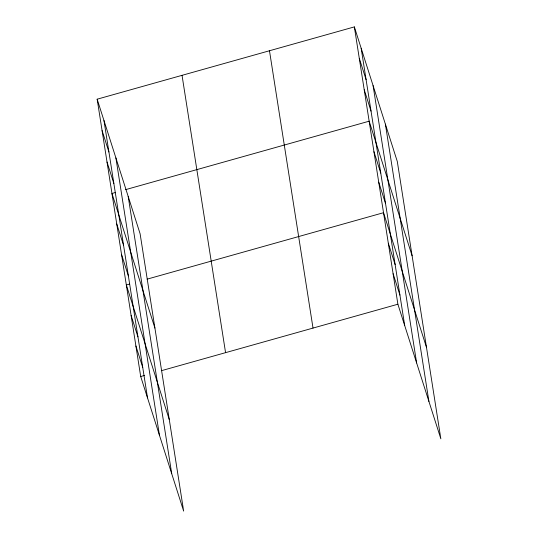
<?xml version="1.0" encoding="UTF-8"?>
<svg xmlns="http://www.w3.org/2000/svg" width="538" height="538" viewBox="0 0 538 538"><rect width="100%" height="100%" fill="white"/><g stroke="black" fill="none" stroke-linecap="round" stroke-linejoin="round"><path stroke-width="0.81" d="M97.156 99.194L140.109 233.781L183.653 511.1L140.7 376.513L97.156 99.194L354.347 26.9L397.3 161.487L440.844 438.806L397.891 304.219L354.347 26.9M115.166 192.577L111.965 193.478L154.917 328.066M125.576 189.652L369.155 121.191L412.108 255.779M129.53 284.098L126.329 284.999L169.282 419.586M147.15 279.141L383.52 212.705L426.473 347.292M140.7 376.513L144.702 375.389M161.514 370.662L397.891 304.219M359.283 58.333L366.102 79.705M364.219 89.759L371.038 111.131M373.944 151.696L380.763 173.068M378.732 182.2L385.551 203.572M388.308 243.21L395.134 264.582M393.103 273.714L399.922 295.086M102.092 130.62L108.911 151.992M107.028 162.052L113.848 183.424M116.753 223.983L123.572 245.355M121.541 254.487L128.36 275.859M131.117 315.503L137.943 336.875M135.912 346.008L142.731 367.38M385.376 124.13L428.92 401.449M373.09 85.636L416.634 362.955M361.166 48.272L404.71 325.591M269.477 50.754L313.015 328.079M182.032 75.333L225.57 352.659M128.185 196.417L171.73 473.736M115.905 157.923L159.443 435.242M103.982 120.566L147.52 397.885"/></g></svg>
